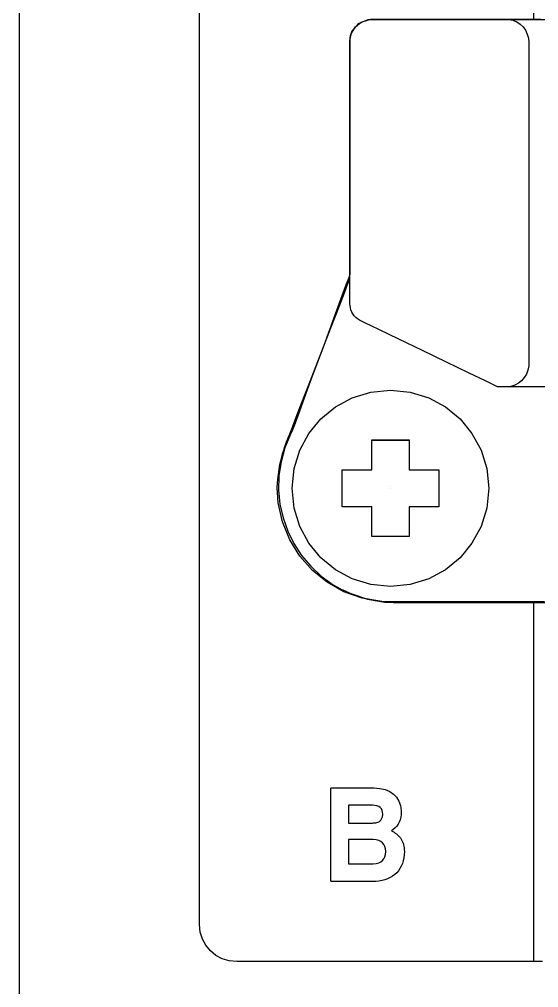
# Model space of a CAD drawing. Extents: x 1 to 47.7, y 0.2 to 35.
# Drawn here: x 25.996 to 26.695, y 10.63 to 11.935 of the extents above; entities that cross this region are included whole.
import ezdxf

# ---------------------------------------------------------------- set-up
doc = ezdxf.new("R2010")
doc.units = 0
doc.header["$MEASUREMENT"] = 0
for name, color, linetype in [('5_1___24__TARGET_LEDS___12', 7, 'CONTINUOUS'), ('6_1__EMPTY_IO_BOARD_POSITI', 7, 'CONTINUOUS'), ('6_2___8__INDEPENDENT_INPUT', 7, 'CONTINUOUS'), ('6_3___8__OPTOISO_INDEPENDE', 7, 'CONTINUOUS'), ('6_4___24__OPTOISO_INDEPEND', 7, 'CONTINUOUS'), ('6_5___8__INDEPENDENT_INPUT', 7, 'CONTINUOUS'), ('6_6___8__INDEPENDENT_INPUT', 7, 'CONTINUOUS'), ('6_7___8__OPTOISO_INDEPENDE', 7, 'CONTINUOUS'), ('6_8___8__OPTOISO_INDEPENDE', 7, 'CONTINUOUS'), ('8_0_____DWG', 7, 'CONTINUOUS')]:
    doc.layers.add(name, color=color, linetype=linetype)

msp = doc.modelspace()

# ---------------------------------------------------------------- linework, layer by layer
at = {"layer": '5_1___24__TARGET_LEDS___12'}
for points in [[(26.6983, 11.9353), (26.6666, 11.9353), (26.6371, 11.9353), (26.6097, 11.9353), (26.5847, 11.9353), (26.562, 11.9353), (26.5417, 11.9353), (26.5239, 11.9353), (26.5086, 11.9353), (26.4958, 11.9353), (26.4856, 11.9353), (26.4781, 11.9353), (26.4734, 11.9353), (26.4709, 11.9353), (26.469, 11.9352), (26.4653, 11.9347), (26.4522, 11.9293), (26.4437, 11.9193), (26.4417, 11.9131), (26.4413, 11.9098), (26.4413, 11.9056), (26.4413, 11.9), (26.4413, 11.8921), (26.4413, 11.8703), (26.4413, 11.8419), (26.4413, 11.8088), (26.4413, 11.7357), (26.4413, 11.6994), (26.4413, 11.6656), (26.4413, 11.6361), (26.4413, 11.6128), (26.4413, 11.6041), (26.4413, 11.5975), (26.4413, 11.5934), (26.4413, 11.592), (26.441, 11.5911), (26.44, 11.5883), (26.4362, 11.5781), (26.4305, 11.5625), (26.4232, 11.5428), (26.4059, 11.4957), (26.3879, 11.4468), (26.3797, 11.4246), (26.3728, 11.4056), (26.3674, 11.391), (26.3641, 11.382), (26.3633, 11.3799), (26.3632, 11.3796), (26.3613, 11.3759), (26.3536, 11.3575), (26.3484, 11.3387), (26.3456, 11.3196), (26.3452, 11.3005), (26.347, 11.2817), (26.3511, 11.2632), (26.3574, 11.2454), (26.3657, 11.2284), (26.3761, 11.2125), (26.3885, 11.1978), (26.4027, 11.1846), (26.4188, 11.173), (26.4275, 11.168), (26.4301, 11.1666), (26.4315, 11.1659), (26.4423, 11.161), (26.4648, 11.1537), (26.4882, 11.1497), (26.5001, 11.1491), (26.504, 11.1491), (26.5122, 11.1491), (26.5267, 11.1491), (26.5461, 11.1491), (26.5692, 11.1491), (26.5946, 11.1491), (26.6471, 11.1491), (26.6717, 11.1491), (26.6934, 11.1491), (26.711, 11.1491)], [(26.64, 11.9353), (26.6404, 11.9353), (26.6417, 11.9353), (26.6435, 11.9353), (26.6456, 11.9353), (26.6478, 11.9353), (26.6497, 11.9353), (26.6513, 11.9353), (26.6522, 11.9353), (26.6552, 11.9351), (26.6608, 11.934), (26.6659, 11.9319), (26.6705, 11.9289), (26.6745, 11.9251), (26.6778, 11.9206), (26.6802, 11.9155), (26.6818, 11.9099), (26.6823, 11.9039), (26.6823, 11.8874), (26.6823, 11.8433), (26.6823, 11.7803), (26.6823, 11.7066), (26.6823, 11.6309), (26.6823, 11.5615), (26.6823, 11.5068), (26.6823, 11.4755), (26.6822, 11.4682), (26.6811, 11.4624), (26.6791, 11.457), (26.6762, 11.4522), (26.6726, 11.448), (26.6683, 11.4446), (26.6634, 11.442), (26.658, 11.4404), (26.6523, 11.4399), (26.6519, 11.4399), (26.6506, 11.4399), (26.6488, 11.4399), (26.6467, 11.4399), (26.6445, 11.4399), (26.6425, 11.4399), (26.641, 11.4399), (26.6401, 11.4399), (26.6381, 11.4407), (26.6246, 11.4473), (26.6012, 11.4586), (26.5714, 11.473), (26.5389, 11.4887), (26.5073, 11.5039), (26.4802, 11.517), (26.4613, 11.5262), (26.4542, 11.5296), (26.4516, 11.5314), (26.4492, 11.5334), (26.4471, 11.5357), (26.4452, 11.5381), (26.4437, 11.5407), (26.4426, 11.5435), (26.4418, 11.5464), (26.4414, 11.5495), (26.4413, 11.5514), (26.4413, 11.5544), (26.4413, 11.5596), (26.4413, 11.5662), (26.4413, 11.5733), (26.4413, 11.5803), (26.4413, 11.5863), (26.4413, 11.5905), (26.4413, 11.592)], [(26.7595, 11.4156), (26.7581, 11.4217), (26.7555, 11.4269), (26.7517, 11.4314), (26.747, 11.435), (26.7416, 11.4377), (26.7354, 11.4393), (26.7288, 11.4399), (26.7246, 11.4399), (26.7136, 11.4399), (26.6987, 11.4399), (26.6824, 11.4399), (26.6675, 11.4399), (26.6566, 11.4399), (26.6523, 11.4399)], [(26.4709, 11.328), (26.4709, 11.3683), (26.5209, 11.3683), (26.5209, 11.328), (26.561, 11.328), (26.561, 11.2781), (26.5209, 11.2781), (26.5209, 11.2381), (26.4709, 11.2381), (26.4709, 11.2781), (26.4308, 11.2781), (26.4308, 11.328), (26.4709, 11.328)]]:
    msp.add_lwpolyline(points, dxfattribs=at)
msp.add_lwpolyline([(26.6284, 11.303), (26.6257, 11.2763), (26.618, 11.2515), (26.6057, 11.229), (26.5896, 11.2094), (26.57, 11.1932), (26.5475, 11.181), (26.5226, 11.1733), (26.4959, 11.1706), (26.4692, 11.1733), (26.4443, 11.181), (26.4218, 11.1932), (26.4022, 11.2094), (26.3861, 11.229), (26.3739, 11.2515), (26.3661, 11.2763), (26.3634, 11.303), (26.3661, 11.3297), (26.3739, 11.3546), (26.3861, 11.3771), (26.4022, 11.3967), (26.4218, 11.4129), (26.4443, 11.4251), (26.4692, 11.4328), (26.4959, 11.4355), (26.5226, 11.4328), (26.5475, 11.4251), (26.57, 11.4129), (26.5896, 11.3967), (26.6057, 11.3771), (26.618, 11.3546), (26.6257, 11.3297)], close=True, dxfattribs=at)
at = {"layer": '6_1__EMPTY_IO_BOARD_POSITI'}
for points in [[(26.7032, 11.15), (26.6915, 11.15), (26.6775, 11.15), (26.6447, 11.15), (26.6084, 11.15), (26.5721, 11.15), (26.5393, 11.15), (26.5253, 11.15), (26.5136, 11.15), (26.5044, 11.15), (26.4984, 11.15), (26.4959, 11.15), (26.4944, 11.1501), (26.491, 11.1501), (26.4842, 11.1505), (26.4578, 11.1549), (26.4332, 11.1636), (26.4107, 11.1763), (26.3908, 11.1924), (26.3738, 11.2117), (26.3601, 11.2336), (26.3503, 11.2577), (26.3447, 11.2836), (26.3435, 11.2972), (26.3434, 11.3032), (26.3434, 11.3045), (26.3439, 11.315), (26.3468, 11.3352), (26.3493, 11.345), (26.3505, 11.3491), (26.3506, 11.3495), (26.3521, 11.3545), (26.3532, 11.3582), (26.3539, 11.3601), (26.356, 11.3656), (26.3594, 11.3742), (26.3637, 11.3854), (26.3689, 11.3989), (26.3748, 11.4141), (26.388, 11.4484), (26.4155, 11.5193), (26.427, 11.549), (26.4316, 11.5609), (26.4352, 11.5703), (26.4377, 11.5767), (26.4388, 11.5797), (26.4389, 11.5799), (26.4391, 11.5806), (26.4398, 11.5828), (26.4408, 11.5888), (26.4409, 11.5906), (26.4409, 11.5906), (26.4409, 11.5926), (26.4409, 11.5997), (26.4409, 11.6113), (26.4409, 11.6267), (26.4409, 11.6454), (26.4409, 11.6667), (26.4409, 11.6901), (26.4409, 11.7915), (26.4409, 11.8384), (26.4409, 11.8586), (26.4409, 11.876), (26.4409, 11.8899), (26.4409, 11.8996), (26.4409, 11.9045), (26.441, 11.9066), (26.4433, 11.9167), (26.4487, 11.9252), (26.4566, 11.9314), (26.4664, 11.9347), (26.469, 11.935), (26.4703, 11.935), (26.471, 11.935), (26.4745, 11.935), (26.4835, 11.935), (26.4978, 11.935), (26.5172, 11.935), (26.5416, 11.935), (26.5708, 11.935), (26.6046, 11.935), (26.643, 11.935), (26.6857, 11.935), (26.7326, 11.935)], [(26.4709, 11.3278), (26.4709, 11.3681), (26.5209, 11.3681), (26.5209, 11.3278), (26.561, 11.3278), (26.561, 11.2779), (26.5209, 11.2779), (26.5209, 11.2379), (26.4709, 11.2379), (26.4709, 11.2779), (26.4308, 11.2779), (26.4308, 11.3278), (26.4709, 11.3278)]]:
    msp.add_lwpolyline(points, dxfattribs=at)
msp.add_lwpolyline([(26.6284, 11.303), (26.6257, 11.2763), (26.618, 11.2515), (26.6057, 11.229), (26.5896, 11.2094), (26.57, 11.1932), (26.5475, 11.181), (26.5226, 11.1733), (26.4959, 11.1706), (26.4692, 11.1733), (26.4443, 11.181), (26.4218, 11.1932), (26.4022, 11.2094), (26.3861, 11.229), (26.3739, 11.2515), (26.3661, 11.2763), (26.3634, 11.303), (26.3661, 11.3297), (26.3739, 11.3546), (26.3861, 11.3771), (26.4022, 11.3967), (26.4218, 11.4129), (26.4443, 11.4251), (26.4692, 11.4328), (26.4959, 11.4355), (26.5226, 11.4328), (26.5475, 11.4251), (26.57, 11.4129), (26.5896, 11.3967), (26.6057, 11.3771), (26.618, 11.3546), (26.6257, 11.3297)], close=True, dxfattribs=at)
at = {"layer": '6_2___8__INDEPENDENT_INPUT'}
for points in [[(26.6983, 11.9353), (26.6666, 11.9353), (26.6371, 11.9353), (26.6097, 11.9353), (26.5847, 11.9353), (26.562, 11.9353), (26.5417, 11.9353), (26.5239, 11.9353), (26.5086, 11.9353), (26.4958, 11.9353), (26.4856, 11.9353), (26.4781, 11.9353), (26.4734, 11.9353), (26.4709, 11.9353), (26.469, 11.9352), (26.4653, 11.9347), (26.4522, 11.9293), (26.4437, 11.9193), (26.4417, 11.9131), (26.4413, 11.9098), (26.4413, 11.9056), (26.4413, 11.9), (26.4413, 11.8921), (26.4413, 11.8703), (26.4413, 11.8419), (26.4413, 11.8088), (26.4413, 11.7357), (26.4413, 11.6994), (26.4413, 11.6656), (26.4413, 11.6361), (26.4413, 11.6128), (26.4413, 11.6041), (26.4413, 11.5975), (26.4413, 11.5934), (26.4413, 11.592), (26.441, 11.5911), (26.44, 11.5883), (26.4362, 11.5781), (26.4305, 11.5625), (26.4232, 11.5428), (26.4059, 11.4957), (26.3879, 11.4468), (26.3797, 11.4246), (26.3728, 11.4056), (26.3674, 11.391), (26.3641, 11.382), (26.3633, 11.3799), (26.3632, 11.3796), (26.3613, 11.3759), (26.3536, 11.3575), (26.3484, 11.3387), (26.3456, 11.3196), (26.3452, 11.3005), (26.347, 11.2817), (26.3511, 11.2632), (26.3574, 11.2454), (26.3657, 11.2284), (26.3761, 11.2125), (26.3885, 11.1978), (26.4027, 11.1846), (26.4188, 11.173), (26.4275, 11.168), (26.4301, 11.1666), (26.4315, 11.1659), (26.4423, 11.161), (26.4648, 11.1537), (26.4882, 11.1497), (26.5001, 11.1491), (26.504, 11.1491), (26.5122, 11.1491), (26.5267, 11.1491), (26.5461, 11.1491), (26.5692, 11.1491), (26.5946, 11.1491), (26.6471, 11.1491), (26.6717, 11.1491), (26.6934, 11.1491), (26.711, 11.1491)], [(26.64, 11.9353), (26.6404, 11.9353), (26.6417, 11.9353), (26.6435, 11.9353), (26.6456, 11.9353), (26.6478, 11.9353), (26.6497, 11.9353), (26.6513, 11.9353), (26.6522, 11.9353), (26.6552, 11.9351), (26.6608, 11.934), (26.6659, 11.9319), (26.6705, 11.9289), (26.6745, 11.9251), (26.6778, 11.9206), (26.6802, 11.9155), (26.6818, 11.9099), (26.6823, 11.9039), (26.6823, 11.8874), (26.6823, 11.8433), (26.6823, 11.7803), (26.6823, 11.7066), (26.6823, 11.6309), (26.6823, 11.5615), (26.6823, 11.5068), (26.6823, 11.4755), (26.6822, 11.4682), (26.6811, 11.4624), (26.6791, 11.457), (26.6762, 11.4522), (26.6726, 11.448), (26.6683, 11.4446), (26.6634, 11.442), (26.658, 11.4404), (26.6523, 11.4399), (26.6519, 11.4399), (26.6506, 11.4399), (26.6488, 11.4399), (26.6467, 11.4399), (26.6445, 11.4399), (26.6425, 11.4399), (26.641, 11.4399), (26.6401, 11.4399), (26.6381, 11.4407), (26.6246, 11.4473), (26.6012, 11.4586), (26.5714, 11.473), (26.5389, 11.4887), (26.5073, 11.5039), (26.4802, 11.517), (26.4613, 11.5262), (26.4542, 11.5296), (26.4516, 11.5314), (26.4492, 11.5334), (26.4471, 11.5357), (26.4452, 11.5381), (26.4437, 11.5407), (26.4426, 11.5435), (26.4418, 11.5464), (26.4414, 11.5495), (26.4413, 11.5514), (26.4413, 11.5544), (26.4413, 11.5596), (26.4413, 11.5662), (26.4413, 11.5733), (26.4413, 11.5803), (26.4413, 11.5863), (26.4413, 11.5905), (26.4413, 11.592)], [(26.7595, 11.4156), (26.7581, 11.4217), (26.7555, 11.4269), (26.7517, 11.4314), (26.747, 11.435), (26.7416, 11.4377), (26.7354, 11.4393), (26.7288, 11.4399), (26.7246, 11.4399), (26.7136, 11.4399), (26.6987, 11.4399), (26.6824, 11.4399), (26.6675, 11.4399), (26.6566, 11.4399), (26.6523, 11.4399)], [(26.4709, 11.328), (26.4709, 11.3683), (26.5209, 11.3683), (26.5209, 11.328), (26.561, 11.328), (26.561, 11.2781), (26.5209, 11.2781), (26.5209, 11.2381), (26.4709, 11.2381), (26.4709, 11.2781), (26.4308, 11.2781), (26.4308, 11.328), (26.4709, 11.328)]]:
    msp.add_lwpolyline(points, dxfattribs=at)
msp.add_lwpolyline([(26.6284, 11.303), (26.6257, 11.2763), (26.618, 11.2515), (26.6057, 11.229), (26.5896, 11.2094), (26.57, 11.1932), (26.5475, 11.181), (26.5226, 11.1733), (26.4959, 11.1706), (26.4692, 11.1733), (26.4443, 11.181), (26.4218, 11.1932), (26.4022, 11.2094), (26.3861, 11.229), (26.3739, 11.2515), (26.3661, 11.2763), (26.3634, 11.303), (26.3661, 11.3297), (26.3739, 11.3546), (26.3861, 11.3771), (26.4022, 11.3967), (26.4218, 11.4129), (26.4443, 11.4251), (26.4692, 11.4328), (26.4959, 11.4355), (26.5226, 11.4328), (26.5475, 11.4251), (26.57, 11.4129), (26.5896, 11.3967), (26.6057, 11.3771), (26.618, 11.3546), (26.6257, 11.3297)], close=True, dxfattribs=at)
at = {"layer": '6_3___8__OPTOISO_INDEPENDE'}
for points in [[(26.6983, 11.9353), (26.6666, 11.9353), (26.6371, 11.9353), (26.6097, 11.9353), (26.5847, 11.9353), (26.562, 11.9353), (26.5417, 11.9353), (26.5239, 11.9353), (26.5086, 11.9353), (26.4958, 11.9353), (26.4856, 11.9353), (26.4781, 11.9353), (26.4734, 11.9353), (26.4709, 11.9353), (26.469, 11.9352), (26.4653, 11.9347), (26.4522, 11.9293), (26.4437, 11.9193), (26.4417, 11.9131), (26.4413, 11.9098), (26.4413, 11.9056), (26.4413, 11.9), (26.4413, 11.8921), (26.4413, 11.8703), (26.4413, 11.8419), (26.4413, 11.8088), (26.4413, 11.7357), (26.4413, 11.6994), (26.4413, 11.6656), (26.4413, 11.6361), (26.4413, 11.6128), (26.4413, 11.6041), (26.4413, 11.5975), (26.4413, 11.5934), (26.4413, 11.592), (26.441, 11.5911), (26.44, 11.5883), (26.4362, 11.5781), (26.4305, 11.5625), (26.4232, 11.5428), (26.4059, 11.4957), (26.3879, 11.4468), (26.3797, 11.4246), (26.3728, 11.4056), (26.3674, 11.391), (26.3641, 11.382), (26.3633, 11.3799), (26.3632, 11.3796), (26.3613, 11.3759), (26.3536, 11.3575), (26.3484, 11.3387), (26.3456, 11.3196), (26.3452, 11.3005), (26.347, 11.2817), (26.3511, 11.2632), (26.3574, 11.2454), (26.3657, 11.2284), (26.3761, 11.2125), (26.3885, 11.1978), (26.4027, 11.1846), (26.4188, 11.173), (26.4275, 11.168), (26.4301, 11.1666), (26.4315, 11.1659), (26.4423, 11.161), (26.4648, 11.1537), (26.4882, 11.1497), (26.5001, 11.1491), (26.504, 11.1491), (26.5122, 11.1491), (26.5267, 11.1491), (26.5461, 11.1491), (26.5692, 11.1491), (26.5946, 11.1491), (26.6471, 11.1491), (26.6717, 11.1491), (26.6934, 11.1491), (26.711, 11.1491)], [(26.64, 11.9353), (26.6404, 11.9353), (26.6417, 11.9353), (26.6435, 11.9353), (26.6456, 11.9353), (26.6478, 11.9353), (26.6497, 11.9353), (26.6513, 11.9353), (26.6522, 11.9353), (26.6552, 11.9351), (26.6608, 11.934), (26.6659, 11.9319), (26.6705, 11.9289), (26.6745, 11.9251), (26.6778, 11.9206), (26.6802, 11.9155), (26.6818, 11.9099), (26.6823, 11.9039), (26.6823, 11.8874), (26.6823, 11.8433), (26.6823, 11.7803), (26.6823, 11.7066), (26.6823, 11.6309), (26.6823, 11.5615), (26.6823, 11.5068), (26.6823, 11.4755), (26.6822, 11.4682), (26.6811, 11.4624), (26.6791, 11.457), (26.6762, 11.4522), (26.6726, 11.448), (26.6683, 11.4446), (26.6634, 11.442), (26.658, 11.4404), (26.6523, 11.4399), (26.6519, 11.4399), (26.6506, 11.4399), (26.6488, 11.4399), (26.6467, 11.4399), (26.6445, 11.4399), (26.6425, 11.4399), (26.641, 11.4399), (26.6401, 11.4399), (26.6381, 11.4407), (26.6246, 11.4473), (26.6012, 11.4586), (26.5714, 11.473), (26.5389, 11.4887), (26.5073, 11.5039), (26.4802, 11.517), (26.4613, 11.5262), (26.4542, 11.5296), (26.4516, 11.5314), (26.4492, 11.5334), (26.4471, 11.5357), (26.4452, 11.5381), (26.4437, 11.5407), (26.4426, 11.5435), (26.4418, 11.5464), (26.4414, 11.5495), (26.4413, 11.5514), (26.4413, 11.5544), (26.4413, 11.5596), (26.4413, 11.5662), (26.4413, 11.5733), (26.4413, 11.5803), (26.4413, 11.5863), (26.4413, 11.5905), (26.4413, 11.592)], [(26.7595, 11.4156), (26.7581, 11.4217), (26.7555, 11.4269), (26.7517, 11.4314), (26.747, 11.435), (26.7416, 11.4377), (26.7354, 11.4393), (26.7288, 11.4399), (26.7246, 11.4399), (26.7136, 11.4399), (26.6987, 11.4399), (26.6824, 11.4399), (26.6675, 11.4399), (26.6566, 11.4399), (26.6523, 11.4399)], [(26.4709, 11.328), (26.4709, 11.3683), (26.5209, 11.3683), (26.5209, 11.328), (26.561, 11.328), (26.561, 11.2781), (26.5209, 11.2781), (26.5209, 11.2381), (26.4709, 11.2381), (26.4709, 11.2781), (26.4308, 11.2781), (26.4308, 11.328), (26.4709, 11.328)], [(26.4959, 11.3053), (26.4959, 11.3053)]]:
    msp.add_lwpolyline(points, dxfattribs=at)
msp.add_lwpolyline([(26.6284, 11.303), (26.6257, 11.2763), (26.618, 11.2515), (26.6057, 11.229), (26.5896, 11.2094), (26.57, 11.1932), (26.5475, 11.181), (26.5226, 11.1733), (26.4959, 11.1706), (26.4692, 11.1733), (26.4443, 11.181), (26.4218, 11.1932), (26.4022, 11.2094), (26.3861, 11.229), (26.3739, 11.2515), (26.3661, 11.2763), (26.3634, 11.303), (26.3661, 11.3297), (26.3739, 11.3546), (26.3861, 11.3771), (26.4022, 11.3967), (26.4218, 11.4129), (26.4443, 11.4251), (26.4692, 11.4328), (26.4959, 11.4355), (26.5226, 11.4328), (26.5475, 11.4251), (26.57, 11.4129), (26.5896, 11.3967), (26.6057, 11.3771), (26.618, 11.3546), (26.6257, 11.3297)], close=True, dxfattribs=at)
at = {"layer": '6_4___24__OPTOISO_INDEPEND'}
for points in [[(26.6983, 11.9353), (26.6666, 11.9353), (26.6371, 11.9353), (26.6097, 11.9353), (26.5847, 11.9353), (26.562, 11.9353), (26.5417, 11.9353), (26.5239, 11.9353), (26.5086, 11.9353), (26.4958, 11.9353), (26.4856, 11.9353), (26.4781, 11.9353), (26.4734, 11.9353), (26.4709, 11.9353), (26.469, 11.9352), (26.4653, 11.9347), (26.4522, 11.9293), (26.4437, 11.9193), (26.4417, 11.9131), (26.4413, 11.9098), (26.4413, 11.9056), (26.4413, 11.9), (26.4413, 11.8921), (26.4413, 11.8703), (26.4413, 11.8419), (26.4413, 11.8088), (26.4413, 11.7357), (26.4413, 11.6994), (26.4413, 11.6656), (26.4413, 11.6361), (26.4413, 11.6128), (26.4413, 11.6041), (26.4413, 11.5975), (26.4413, 11.5934), (26.4413, 11.592), (26.441, 11.5911), (26.44, 11.5883), (26.4362, 11.5781), (26.4305, 11.5625), (26.4232, 11.5428), (26.4059, 11.4957), (26.3879, 11.4468), (26.3797, 11.4246), (26.3728, 11.4056), (26.3674, 11.391), (26.3641, 11.382), (26.3633, 11.3799), (26.3632, 11.3796), (26.3613, 11.3759), (26.3536, 11.3575), (26.3484, 11.3387), (26.3456, 11.3196), (26.3452, 11.3005), (26.347, 11.2817), (26.3511, 11.2632), (26.3574, 11.2454), (26.3657, 11.2284), (26.3761, 11.2125), (26.3885, 11.1978), (26.4027, 11.1846), (26.4188, 11.173), (26.4275, 11.168), (26.4301, 11.1666), (26.4315, 11.1659), (26.4423, 11.161), (26.4648, 11.1537), (26.4882, 11.1497), (26.5001, 11.1491), (26.504, 11.1491), (26.5122, 11.1491), (26.5267, 11.1491), (26.5461, 11.1491), (26.5692, 11.1491), (26.5946, 11.1491), (26.6471, 11.1491), (26.6717, 11.1491), (26.6934, 11.1491), (26.711, 11.1491)], [(26.64, 11.9353), (26.6404, 11.9353), (26.6417, 11.9353), (26.6435, 11.9353), (26.6456, 11.9353), (26.6478, 11.9353), (26.6497, 11.9353), (26.6513, 11.9353), (26.6522, 11.9353), (26.6552, 11.9351), (26.6608, 11.934), (26.6659, 11.9319), (26.6705, 11.9289), (26.6745, 11.9251), (26.6778, 11.9206), (26.6802, 11.9155), (26.6818, 11.9099), (26.6823, 11.9039), (26.6823, 11.8874), (26.6823, 11.8433), (26.6823, 11.7803), (26.6823, 11.7066), (26.6823, 11.6309), (26.6823, 11.5615), (26.6823, 11.5068), (26.6823, 11.4755), (26.6822, 11.4682), (26.6811, 11.4624), (26.6791, 11.457), (26.6762, 11.4522), (26.6726, 11.448), (26.6683, 11.4446), (26.6634, 11.442), (26.658, 11.4404), (26.6523, 11.4399), (26.6519, 11.4399), (26.6506, 11.4399), (26.6488, 11.4399), (26.6467, 11.4399), (26.6445, 11.4399), (26.6425, 11.4399), (26.641, 11.4399), (26.6401, 11.4399), (26.6381, 11.4407), (26.6246, 11.4473), (26.6012, 11.4586), (26.5714, 11.473), (26.5389, 11.4887), (26.5073, 11.5039), (26.4802, 11.517), (26.4613, 11.5262), (26.4542, 11.5296), (26.4516, 11.5314), (26.4492, 11.5334), (26.4471, 11.5357), (26.4452, 11.5381), (26.4437, 11.5407), (26.4426, 11.5435), (26.4418, 11.5464), (26.4414, 11.5495), (26.4413, 11.5514), (26.4413, 11.5544), (26.4413, 11.5596), (26.4413, 11.5662), (26.4413, 11.5733), (26.4413, 11.5803), (26.4413, 11.5863), (26.4413, 11.5905), (26.4413, 11.592)], [(26.7595, 11.4156), (26.7581, 11.4217), (26.7555, 11.4269), (26.7517, 11.4314), (26.747, 11.435), (26.7416, 11.4377), (26.7354, 11.4393), (26.7288, 11.4399), (26.7246, 11.4399), (26.7136, 11.4399), (26.6987, 11.4399), (26.6824, 11.4399), (26.6675, 11.4399), (26.6566, 11.4399), (26.6523, 11.4399)], [(26.4709, 11.328), (26.4709, 11.3683), (26.5209, 11.3683), (26.5209, 11.328), (26.561, 11.328), (26.561, 11.2781), (26.5209, 11.2781), (26.5209, 11.2381), (26.4709, 11.2381), (26.4709, 11.2781), (26.4308, 11.2781), (26.4308, 11.328), (26.4709, 11.328)], [(26.4959, 11.3032), (26.4959, 11.3032)]]:
    msp.add_lwpolyline(points, dxfattribs=at)
msp.add_lwpolyline([(26.6284, 11.303), (26.6257, 11.2763), (26.618, 11.2515), (26.6057, 11.229), (26.5896, 11.2094), (26.57, 11.1932), (26.5475, 11.181), (26.5226, 11.1733), (26.4959, 11.1706), (26.4692, 11.1733), (26.4443, 11.181), (26.4218, 11.1932), (26.4022, 11.2094), (26.3861, 11.229), (26.3739, 11.2515), (26.3661, 11.2763), (26.3634, 11.303), (26.3661, 11.3297), (26.3739, 11.3546), (26.3861, 11.3771), (26.4022, 11.3967), (26.4218, 11.4129), (26.4443, 11.4251), (26.4692, 11.4328), (26.4959, 11.4355), (26.5226, 11.4328), (26.5475, 11.4251), (26.57, 11.4129), (26.5896, 11.3967), (26.6057, 11.3771), (26.618, 11.3546), (26.6257, 11.3297)], close=True, dxfattribs=at)
at = {"layer": '6_5___8__INDEPENDENT_INPUT'}
for points in [[(26.6983, 11.9353), (26.6666, 11.9353), (26.6371, 11.9353), (26.6097, 11.9353), (26.5847, 11.9353), (26.562, 11.9353), (26.5417, 11.9353), (26.5239, 11.9353), (26.5086, 11.9353), (26.4958, 11.9353), (26.4856, 11.9353), (26.4781, 11.9353), (26.4734, 11.9353), (26.4709, 11.9353), (26.469, 11.9352), (26.4653, 11.9347), (26.4522, 11.9293), (26.4437, 11.9193), (26.4417, 11.9131), (26.4413, 11.9098), (26.4413, 11.9056), (26.4413, 11.9), (26.4413, 11.8921), (26.4413, 11.8703), (26.4413, 11.8419), (26.4413, 11.8088), (26.4413, 11.7357), (26.4413, 11.6994), (26.4413, 11.6656), (26.4413, 11.6361), (26.4413, 11.6128), (26.4413, 11.6041), (26.4413, 11.5975), (26.4413, 11.5934), (26.4413, 11.592), (26.441, 11.5911), (26.44, 11.5883), (26.4362, 11.5781), (26.4305, 11.5625), (26.4232, 11.5428), (26.4059, 11.4957), (26.3879, 11.4468), (26.3797, 11.4246), (26.3728, 11.4056), (26.3674, 11.391), (26.3641, 11.382), (26.3633, 11.3799), (26.3632, 11.3796), (26.3613, 11.3759), (26.3536, 11.3575), (26.3484, 11.3387), (26.3456, 11.3196), (26.3452, 11.3005), (26.347, 11.2817), (26.3511, 11.2632), (26.3574, 11.2454), (26.3657, 11.2284), (26.3761, 11.2125), (26.3885, 11.1978), (26.4027, 11.1846), (26.4188, 11.173), (26.4275, 11.168), (26.4301, 11.1666), (26.4315, 11.1659), (26.4423, 11.161), (26.4648, 11.1537), (26.4882, 11.1497), (26.5001, 11.1491), (26.504, 11.1491), (26.5122, 11.1491), (26.5267, 11.1491), (26.5461, 11.1491), (26.5692, 11.1491), (26.5946, 11.1491), (26.6471, 11.1491), (26.6717, 11.1491), (26.6934, 11.1491), (26.711, 11.1491)], [(26.64, 11.9353), (26.6404, 11.9353), (26.6417, 11.9353), (26.6435, 11.9353), (26.6456, 11.9353), (26.6478, 11.9353), (26.6497, 11.9353), (26.6513, 11.9353), (26.6522, 11.9353), (26.6552, 11.9351), (26.6608, 11.934), (26.6659, 11.9319), (26.6705, 11.9289), (26.6745, 11.9251), (26.6778, 11.9206), (26.6802, 11.9155), (26.6818, 11.9099), (26.6823, 11.9039), (26.6823, 11.8874), (26.6823, 11.8433), (26.6823, 11.7803), (26.6823, 11.7066), (26.6823, 11.6309), (26.6823, 11.5615), (26.6823, 11.5068), (26.6823, 11.4755), (26.6822, 11.4682), (26.6811, 11.4624), (26.6791, 11.457), (26.6762, 11.4522), (26.6726, 11.448), (26.6683, 11.4446), (26.6634, 11.442), (26.658, 11.4404), (26.6523, 11.4399), (26.6519, 11.4399), (26.6506, 11.4399), (26.6488, 11.4399), (26.6467, 11.4399), (26.6445, 11.4399), (26.6425, 11.4399), (26.641, 11.4399), (26.6401, 11.4399), (26.6381, 11.4407), (26.6246, 11.4473), (26.6012, 11.4586), (26.5714, 11.473), (26.5389, 11.4887), (26.5073, 11.5039), (26.4802, 11.517), (26.4613, 11.5262), (26.4542, 11.5296), (26.4516, 11.5314), (26.4492, 11.5334), (26.4471, 11.5357), (26.4452, 11.5381), (26.4437, 11.5407), (26.4426, 11.5435), (26.4418, 11.5464), (26.4414, 11.5495), (26.4413, 11.5514), (26.4413, 11.5544), (26.4413, 11.5596), (26.4413, 11.5662), (26.4413, 11.5733), (26.4413, 11.5803), (26.4413, 11.5863), (26.4413, 11.5905), (26.4413, 11.592)], [(26.7595, 11.4156), (26.7581, 11.4217), (26.7555, 11.4269), (26.7517, 11.4314), (26.747, 11.435), (26.7416, 11.4377), (26.7354, 11.4393), (26.7288, 11.4399), (26.7246, 11.4399), (26.7136, 11.4399), (26.6987, 11.4399), (26.6824, 11.4399), (26.6675, 11.4399), (26.6566, 11.4399), (26.6523, 11.4399)], [(26.4709, 11.328), (26.4709, 11.3683), (26.5209, 11.3683), (26.5209, 11.328), (26.561, 11.328), (26.561, 11.2781), (26.5209, 11.2781), (26.5209, 11.2381), (26.4709, 11.2381), (26.4709, 11.2781), (26.4308, 11.2781), (26.4308, 11.328), (26.4709, 11.328)], [(26.4959, 11.3032), (26.4959, 11.3032)]]:
    msp.add_lwpolyline(points, dxfattribs=at)
msp.add_lwpolyline([(26.6284, 11.303), (26.6257, 11.2763), (26.618, 11.2515), (26.6057, 11.229), (26.5896, 11.2094), (26.57, 11.1932), (26.5475, 11.181), (26.5226, 11.1733), (26.4959, 11.1706), (26.4692, 11.1733), (26.4443, 11.181), (26.4218, 11.1932), (26.4022, 11.2094), (26.3861, 11.229), (26.3739, 11.2515), (26.3661, 11.2763), (26.3634, 11.303), (26.3661, 11.3297), (26.3739, 11.3546), (26.3861, 11.3771), (26.4022, 11.3967), (26.4218, 11.4129), (26.4443, 11.4251), (26.4692, 11.4328), (26.4959, 11.4355), (26.5226, 11.4328), (26.5475, 11.4251), (26.57, 11.4129), (26.5896, 11.3967), (26.6057, 11.3771), (26.618, 11.3546), (26.6257, 11.3297)], close=True, dxfattribs=at)
at = {"layer": '6_6___8__INDEPENDENT_INPUT'}
for points in [[(26.6983, 11.9353), (26.6666, 11.9353), (26.6371, 11.9353), (26.6097, 11.9353), (26.5847, 11.9353), (26.562, 11.9353), (26.5417, 11.9353), (26.5239, 11.9353), (26.5086, 11.9353), (26.4958, 11.9353), (26.4856, 11.9353), (26.4781, 11.9353), (26.4734, 11.9353), (26.4709, 11.9353), (26.469, 11.9352), (26.4653, 11.9347), (26.4522, 11.9293), (26.4437, 11.9193), (26.4417, 11.9131), (26.4413, 11.9098), (26.4413, 11.9056), (26.4413, 11.9), (26.4413, 11.8921), (26.4413, 11.8703), (26.4413, 11.8419), (26.4413, 11.8088), (26.4413, 11.7357), (26.4413, 11.6994), (26.4413, 11.6656), (26.4413, 11.6361), (26.4413, 11.6128), (26.4413, 11.6041), (26.4413, 11.5975), (26.4413, 11.5934), (26.4413, 11.592), (26.441, 11.5911), (26.44, 11.5883), (26.4362, 11.5781), (26.4305, 11.5625), (26.4232, 11.5428), (26.4059, 11.4957), (26.3879, 11.4468), (26.3797, 11.4246), (26.3728, 11.4056), (26.3674, 11.391), (26.3641, 11.382), (26.3633, 11.3799), (26.3632, 11.3796), (26.3613, 11.3759), (26.3536, 11.3575), (26.3484, 11.3387), (26.3456, 11.3196), (26.3452, 11.3005), (26.347, 11.2817), (26.3511, 11.2632), (26.3574, 11.2454), (26.3657, 11.2284), (26.3761, 11.2125), (26.3885, 11.1978), (26.4027, 11.1846), (26.4188, 11.173), (26.4275, 11.168), (26.4301, 11.1666), (26.4315, 11.1659), (26.4423, 11.161), (26.4648, 11.1537), (26.4882, 11.1497), (26.5001, 11.1491), (26.504, 11.1491), (26.5122, 11.1491), (26.5267, 11.1491), (26.5461, 11.1491), (26.5692, 11.1491), (26.5946, 11.1491), (26.6471, 11.1491), (26.6717, 11.1491), (26.6934, 11.1491), (26.711, 11.1491)], [(26.64, 11.9353), (26.6404, 11.9353), (26.6417, 11.9353), (26.6435, 11.9353), (26.6456, 11.9353), (26.6478, 11.9353), (26.6497, 11.9353), (26.6513, 11.9353), (26.6522, 11.9353), (26.6552, 11.9351), (26.6608, 11.934), (26.6659, 11.9319), (26.6705, 11.9289), (26.6745, 11.9251), (26.6778, 11.9206), (26.6802, 11.9155), (26.6818, 11.9099), (26.6823, 11.9039), (26.6823, 11.8874), (26.6823, 11.8433), (26.6823, 11.7803), (26.6823, 11.7066), (26.6823, 11.6309), (26.6823, 11.5615), (26.6823, 11.5068), (26.6823, 11.4755), (26.6822, 11.4682), (26.6811, 11.4624), (26.6791, 11.457), (26.6762, 11.4522), (26.6726, 11.448), (26.6683, 11.4446), (26.6634, 11.442), (26.658, 11.4404), (26.6523, 11.4399), (26.6519, 11.4399), (26.6506, 11.4399), (26.6488, 11.4399), (26.6467, 11.4399), (26.6445, 11.4399), (26.6425, 11.4399), (26.641, 11.4399), (26.6401, 11.4399), (26.6381, 11.4407), (26.6246, 11.4473), (26.6012, 11.4586), (26.5714, 11.473), (26.5389, 11.4887), (26.5073, 11.5039), (26.4802, 11.517), (26.4613, 11.5262), (26.4542, 11.5296), (26.4516, 11.5314), (26.4492, 11.5334), (26.4471, 11.5357), (26.4452, 11.5381), (26.4437, 11.5407), (26.4426, 11.5435), (26.4418, 11.5464), (26.4414, 11.5495), (26.4413, 11.5514), (26.4413, 11.5544), (26.4413, 11.5596), (26.4413, 11.5662), (26.4413, 11.5733), (26.4413, 11.5803), (26.4413, 11.5863), (26.4413, 11.5905), (26.4413, 11.592)], [(26.7595, 11.4156), (26.7581, 11.4217), (26.7555, 11.4269), (26.7517, 11.4314), (26.747, 11.435), (26.7416, 11.4377), (26.7354, 11.4393), (26.7288, 11.4399), (26.7246, 11.4399), (26.7136, 11.4399), (26.6987, 11.4399), (26.6824, 11.4399), (26.6675, 11.4399), (26.6566, 11.4399), (26.6523, 11.4399)], [(26.4709, 11.328), (26.4709, 11.3683), (26.5209, 11.3683), (26.5209, 11.328), (26.561, 11.328), (26.561, 11.2781), (26.5209, 11.2781), (26.5209, 11.2381), (26.4709, 11.2381), (26.4709, 11.2781), (26.4308, 11.2781), (26.4308, 11.328), (26.4709, 11.328)], [(26.4959, 11.3032), (26.4959, 11.3032)]]:
    msp.add_lwpolyline(points, dxfattribs=at)
msp.add_lwpolyline([(26.6284, 11.303), (26.6257, 11.2763), (26.618, 11.2515), (26.6057, 11.229), (26.5896, 11.2094), (26.57, 11.1932), (26.5475, 11.181), (26.5226, 11.1733), (26.4959, 11.1706), (26.4692, 11.1733), (26.4443, 11.181), (26.4218, 11.1932), (26.4022, 11.2094), (26.3861, 11.229), (26.3739, 11.2515), (26.3661, 11.2763), (26.3634, 11.303), (26.3661, 11.3297), (26.3739, 11.3546), (26.3861, 11.3771), (26.4022, 11.3967), (26.4218, 11.4129), (26.4443, 11.4251), (26.4692, 11.4328), (26.4959, 11.4355), (26.5226, 11.4328), (26.5475, 11.4251), (26.57, 11.4129), (26.5896, 11.3967), (26.6057, 11.3771), (26.618, 11.3546), (26.6257, 11.3297)], close=True, dxfattribs=at)
at = {"layer": '6_7___8__OPTOISO_INDEPENDE'}
for points in [[(26.6983, 11.9353), (26.6666, 11.9353), (26.6371, 11.9353), (26.6097, 11.9353), (26.5847, 11.9353), (26.562, 11.9353), (26.5417, 11.9353), (26.5239, 11.9353), (26.5086, 11.9353), (26.4958, 11.9353), (26.4856, 11.9353), (26.4781, 11.9353), (26.4734, 11.9353), (26.4709, 11.9353), (26.469, 11.9352), (26.4653, 11.9347), (26.4522, 11.9293), (26.4437, 11.9193), (26.4417, 11.9131), (26.4413, 11.9098), (26.4413, 11.9056), (26.4413, 11.9), (26.4413, 11.8921), (26.4413, 11.8703), (26.4413, 11.8419), (26.4413, 11.8088), (26.4413, 11.7357), (26.4413, 11.6994), (26.4413, 11.6656), (26.4413, 11.6361), (26.4413, 11.6128), (26.4413, 11.6041), (26.4413, 11.5975), (26.4413, 11.5934), (26.4413, 11.592), (26.441, 11.5911), (26.44, 11.5883), (26.4362, 11.5781), (26.4305, 11.5625), (26.4232, 11.5428), (26.4059, 11.4957), (26.3879, 11.4468), (26.3797, 11.4246), (26.3728, 11.4056), (26.3674, 11.391), (26.3641, 11.382), (26.3633, 11.3799), (26.3632, 11.3796), (26.3613, 11.3759), (26.3536, 11.3575), (26.3484, 11.3387), (26.3456, 11.3196), (26.3452, 11.3005), (26.347, 11.2817), (26.3511, 11.2632), (26.3574, 11.2454), (26.3657, 11.2284), (26.3761, 11.2125), (26.3885, 11.1978), (26.4027, 11.1846), (26.4188, 11.173), (26.4275, 11.168), (26.4301, 11.1666), (26.4315, 11.1659), (26.4423, 11.161), (26.4648, 11.1537), (26.4882, 11.1497), (26.5001, 11.1491), (26.504, 11.1491), (26.5122, 11.1491), (26.5267, 11.1491), (26.5461, 11.1491), (26.5692, 11.1491), (26.5946, 11.1491), (26.6471, 11.1491), (26.6717, 11.1491), (26.6934, 11.1491), (26.711, 11.1491)], [(26.64, 11.9353), (26.6404, 11.9353), (26.6417, 11.9353), (26.6435, 11.9353), (26.6456, 11.9353), (26.6478, 11.9353), (26.6497, 11.9353), (26.6513, 11.9353), (26.6522, 11.9353), (26.6552, 11.9351), (26.6608, 11.934), (26.6659, 11.9319), (26.6705, 11.9289), (26.6745, 11.9251), (26.6778, 11.9206), (26.6802, 11.9155), (26.6818, 11.9099), (26.6823, 11.9039), (26.6823, 11.8874), (26.6823, 11.8433), (26.6823, 11.7803), (26.6823, 11.7066), (26.6823, 11.6309), (26.6823, 11.5615), (26.6823, 11.5068), (26.6823, 11.4755), (26.6822, 11.4682), (26.6811, 11.4624), (26.6791, 11.457), (26.6762, 11.4522), (26.6726, 11.448), (26.6683, 11.4446), (26.6634, 11.442), (26.658, 11.4404), (26.6523, 11.4399), (26.6519, 11.4399), (26.6506, 11.4399), (26.6488, 11.4399), (26.6467, 11.4399), (26.6445, 11.4399), (26.6425, 11.4399), (26.641, 11.4399), (26.6401, 11.4399), (26.6381, 11.4407), (26.6246, 11.4473), (26.6012, 11.4586), (26.5714, 11.473), (26.5389, 11.4887), (26.5073, 11.5039), (26.4802, 11.517), (26.4613, 11.5262), (26.4542, 11.5296), (26.4516, 11.5314), (26.4492, 11.5334), (26.4471, 11.5357), (26.4452, 11.5381), (26.4437, 11.5407), (26.4426, 11.5435), (26.4418, 11.5464), (26.4414, 11.5495), (26.4413, 11.5514), (26.4413, 11.5544), (26.4413, 11.5596), (26.4413, 11.5662), (26.4413, 11.5733), (26.4413, 11.5803), (26.4413, 11.5863), (26.4413, 11.5905), (26.4413, 11.592)], [(26.7595, 11.4156), (26.7581, 11.4217), (26.7555, 11.4269), (26.7517, 11.4314), (26.747, 11.435), (26.7416, 11.4377), (26.7354, 11.4393), (26.7288, 11.4399), (26.7246, 11.4399), (26.7136, 11.4399), (26.6987, 11.4399), (26.6824, 11.4399), (26.6675, 11.4399), (26.6566, 11.4399), (26.6523, 11.4399)], [(26.4709, 11.328), (26.4709, 11.3683), (26.5209, 11.3683), (26.5209, 11.328), (26.561, 11.328), (26.561, 11.2781), (26.5209, 11.2781), (26.5209, 11.2381), (26.4709, 11.2381), (26.4709, 11.2781), (26.4308, 11.2781), (26.4308, 11.328), (26.4709, 11.328)], [(26.4959, 11.3032), (26.4959, 11.3032)]]:
    msp.add_lwpolyline(points, dxfattribs=at)
msp.add_lwpolyline([(26.6284, 11.303), (26.6257, 11.2763), (26.618, 11.2515), (26.6057, 11.229), (26.5896, 11.2094), (26.57, 11.1932), (26.5475, 11.181), (26.5226, 11.1733), (26.4959, 11.1706), (26.4692, 11.1733), (26.4443, 11.181), (26.4218, 11.1932), (26.4022, 11.2094), (26.3861, 11.229), (26.3739, 11.2515), (26.3661, 11.2763), (26.3634, 11.303), (26.3661, 11.3297), (26.3739, 11.3546), (26.3861, 11.3771), (26.4022, 11.3967), (26.4218, 11.4129), (26.4443, 11.4251), (26.4692, 11.4328), (26.4959, 11.4355), (26.5226, 11.4328), (26.5475, 11.4251), (26.57, 11.4129), (26.5896, 11.3967), (26.6057, 11.3771), (26.618, 11.3546), (26.6257, 11.3297)], close=True, dxfattribs=at)
at = {"layer": '6_8___8__OPTOISO_INDEPENDE'}
for points in [[(26.6983, 11.9353), (26.6666, 11.9353), (26.6371, 11.9353), (26.6097, 11.9353), (26.5847, 11.9353), (26.562, 11.9353), (26.5417, 11.9353), (26.5239, 11.9353), (26.5086, 11.9353), (26.4958, 11.9353), (26.4856, 11.9353), (26.4781, 11.9353), (26.4734, 11.9353), (26.4709, 11.9353), (26.469, 11.9352), (26.4653, 11.9347), (26.4522, 11.9293), (26.4437, 11.9193), (26.4417, 11.9131), (26.4413, 11.9098), (26.4413, 11.9056), (26.4413, 11.9), (26.4413, 11.8921), (26.4413, 11.8703), (26.4413, 11.8419), (26.4413, 11.8088), (26.4413, 11.7357), (26.4413, 11.6994), (26.4413, 11.6656), (26.4413, 11.6361), (26.4413, 11.6128), (26.4413, 11.6041), (26.4413, 11.5975), (26.4413, 11.5934), (26.4413, 11.592), (26.441, 11.5911), (26.44, 11.5883), (26.4362, 11.5781), (26.4305, 11.5625), (26.4232, 11.5428), (26.4059, 11.4957), (26.3879, 11.4468), (26.3797, 11.4246), (26.3728, 11.4056), (26.3674, 11.391), (26.3641, 11.382), (26.3633, 11.3799), (26.3632, 11.3796), (26.3613, 11.3759), (26.3536, 11.3575), (26.3484, 11.3387), (26.3456, 11.3196), (26.3452, 11.3005), (26.347, 11.2817), (26.3511, 11.2632), (26.3574, 11.2454), (26.3657, 11.2284), (26.3761, 11.2125), (26.3885, 11.1978), (26.4027, 11.1846), (26.4188, 11.173), (26.4275, 11.168), (26.4301, 11.1666), (26.4315, 11.1659), (26.4423, 11.161), (26.4648, 11.1537), (26.4882, 11.1497), (26.5001, 11.1491), (26.504, 11.1491), (26.5122, 11.1491), (26.5267, 11.1491), (26.5461, 11.1491), (26.5692, 11.1491), (26.5946, 11.1491), (26.6471, 11.1491), (26.6717, 11.1491), (26.6934, 11.1491), (26.711, 11.1491)], [(26.64, 11.9353), (26.6404, 11.9353), (26.6417, 11.9353), (26.6435, 11.9353), (26.6456, 11.9353), (26.6478, 11.9353), (26.6497, 11.9353), (26.6513, 11.9353), (26.6522, 11.9353), (26.6552, 11.9351), (26.6608, 11.934), (26.6659, 11.9319), (26.6705, 11.9289), (26.6745, 11.9251), (26.6778, 11.9206), (26.6802, 11.9155), (26.6818, 11.9099), (26.6823, 11.9039), (26.6823, 11.8874), (26.6823, 11.8433), (26.6823, 11.7803), (26.6823, 11.7066), (26.6823, 11.6309), (26.6823, 11.5615), (26.6823, 11.5068), (26.6823, 11.4755), (26.6822, 11.4682), (26.6811, 11.4624), (26.6791, 11.457), (26.6762, 11.4522), (26.6726, 11.448), (26.6683, 11.4446), (26.6634, 11.442), (26.658, 11.4404), (26.6523, 11.4399), (26.6519, 11.4399), (26.6506, 11.4399), (26.6488, 11.4399), (26.6467, 11.4399), (26.6445, 11.4399), (26.6425, 11.4399), (26.641, 11.4399), (26.6401, 11.4399), (26.6381, 11.4407), (26.6246, 11.4473), (26.6012, 11.4586), (26.5714, 11.473), (26.5389, 11.4887), (26.5073, 11.5039), (26.4802, 11.517), (26.4613, 11.5262), (26.4542, 11.5296), (26.4516, 11.5314), (26.4492, 11.5334), (26.4471, 11.5357), (26.4452, 11.5381), (26.4437, 11.5407), (26.4426, 11.5435), (26.4418, 11.5464), (26.4414, 11.5495), (26.4413, 11.5514), (26.4413, 11.5544), (26.4413, 11.5596), (26.4413, 11.5662), (26.4413, 11.5733), (26.4413, 11.5803), (26.4413, 11.5863), (26.4413, 11.5905), (26.4413, 11.592)], [(26.7595, 11.4156), (26.7581, 11.4217), (26.7555, 11.4269), (26.7517, 11.4314), (26.747, 11.435), (26.7416, 11.4377), (26.7354, 11.4393), (26.7288, 11.4399), (26.7246, 11.4399), (26.7136, 11.4399), (26.6987, 11.4399), (26.6824, 11.4399), (26.6675, 11.4399), (26.6566, 11.4399), (26.6523, 11.4399)], [(26.4709, 11.328), (26.4709, 11.3683), (26.5209, 11.3683), (26.5209, 11.328), (26.561, 11.328), (26.561, 11.2781), (26.5209, 11.2781), (26.5209, 11.2381), (26.4709, 11.2381), (26.4709, 11.2781), (26.4308, 11.2781), (26.4308, 11.328), (26.4709, 11.328)], [(26.4959, 11.3032), (26.4959, 11.3032)]]:
    msp.add_lwpolyline(points, dxfattribs=at)
msp.add_lwpolyline([(26.6284, 11.303), (26.6257, 11.2763), (26.618, 11.2515), (26.6057, 11.229), (26.5896, 11.2094), (26.57, 11.1932), (26.5475, 11.181), (26.5226, 11.1733), (26.4959, 11.1706), (26.4692, 11.1733), (26.4443, 11.181), (26.4218, 11.1932), (26.4022, 11.2094), (26.3861, 11.229), (26.3739, 11.2515), (26.3661, 11.2763), (26.3634, 11.303), (26.3661, 11.3297), (26.3739, 11.3546), (26.3861, 11.3771), (26.4022, 11.3967), (26.4218, 11.4129), (26.4443, 11.4251), (26.4692, 11.4328), (26.4959, 11.4355), (26.5226, 11.4328), (26.5475, 11.4251), (26.57, 11.4129), (26.5896, 11.3967), (26.6057, 11.3771), (26.618, 11.3546), (26.6257, 11.3297)], close=True, dxfattribs=at)
at = {"layer": '8_0_____DWG'}
for points in [[(25.9959, 10.4966), (25.9959, 10.8852), (25.9959, 11.2738), (25.9959, 11.4671), (25.9959, 11.6593), (25.9959, 11.8499), (25.9959, 12.0387), (25.9959, 12.1323), (25.9959, 12.2252), (25.9959, 12.3175), (25.9959, 12.409), (25.9959, 12.4998), (25.9959, 12.5898), (25.9959, 12.679), (25.9959, 12.7672), (25.9959, 12.8545), (25.9959, 12.9408)], [(26.6887, 12.3447), (26.6887, 11.9353)], [(26.7005, 10.6648), (26.668, 10.6648), (26.6367, 10.6648), (26.6066, 10.6648), (26.5779, 10.6648), (26.5504, 10.6648), (26.5242, 10.6648), (26.4993, 10.6648), (26.4758, 10.6648), (26.4536, 10.6648), (26.4327, 10.6648), (26.4132, 10.6648), (26.3951, 10.6648), (26.3783, 10.6648), (26.363, 10.6648), (26.349, 10.6648), (26.3365, 10.6648), (26.3254, 10.6648), (26.3157, 10.6648), (26.3075, 10.6648), (26.3008, 10.6648), (26.2955, 10.6648), (26.2917, 10.6648), (26.2895, 10.6648), (26.2887, 10.6648), (26.2786, 10.6658), (26.2692, 10.6687), (26.2607, 10.6733), (26.2533, 10.6794), (26.2472, 10.6868), (26.2426, 10.6953), (26.2397, 10.7047), (26.2387, 10.7148), (26.2387, 10.7151), (26.2387, 10.7159), (26.2387, 10.7193), (26.2387, 10.7249), (26.2387, 10.7325), (26.2387, 10.7422), (26.2387, 10.7538), (26.2387, 10.7674), (26.2387, 10.7827), (26.2387, 10.7997), (26.2387, 10.8185), (26.2387, 10.8388), (26.2387, 10.8606), (26.2387, 10.8839), (26.2387, 10.9085), (26.2387, 10.9345), (26.2387, 10.9617), (26.2387, 10.99), (26.2387, 11.0194), (26.2387, 11.0499), (26.2387, 11.0812), (26.2387, 11.1135), (26.2387, 11.1465), (26.2387, 11.1803), (26.2387, 11.2147), (26.2387, 11.2852), (26.2387, 11.3574), (26.2387, 11.4308), (26.2387, 11.5048), (26.2387, 11.5787), (26.2387, 11.6521), (26.2387, 11.7243), (26.2387, 11.7948), (26.2387, 11.8293), (26.2387, 11.863), (26.2387, 11.8961), (26.2387, 11.9283), (26.2387, 11.9597)], [(26.4959, 11.3032), (26.4959, 11.3032)], [(26.6887, 11.1491), (26.6887, 10.6648)]]:
    msp.add_lwpolyline(points, dxfattribs=at)
for points in [[(26.5146, 10.8135), (26.5144, 10.809), (26.5138, 10.8047), (26.513, 10.8007), (26.5119, 10.797), (26.5105, 10.7936), (26.5087, 10.7904), (26.5067, 10.7874), (26.5043, 10.7847), (26.5016, 10.7823), (26.4986, 10.78), (26.4954, 10.7781), (26.492, 10.7765), (26.4883, 10.7751), (26.4845, 10.7741), (26.4804, 10.7733), (26.4761, 10.7729), (26.4716, 10.7727), (26.4694, 10.7727), (26.4641, 10.7727), (26.4563, 10.7727), (26.447, 10.7727), (26.4372, 10.7727), (26.4282, 10.7727), (26.4208, 10.7727), (26.4163, 10.7727), (26.4153, 10.7732), (26.4153, 10.7809), (26.4153, 10.7957), (26.4153, 10.8153), (26.4153, 10.8371), (26.4153, 10.8587), (26.4153, 10.8779), (26.4153, 10.892), (26.4153, 10.8988), (26.4166, 10.899), (26.4216, 10.899), (26.4292, 10.899), (26.4385, 10.899), (26.4483, 10.899), (26.4576, 10.899), (26.4653, 10.899), (26.4702, 10.899), (26.4735, 10.899), (26.4816, 10.8983), (26.4888, 10.8967), (26.4949, 10.8942), (26.5, 10.8908), (26.5041, 10.8865), (26.5071, 10.8813), (26.5092, 10.8752), (26.5102, 10.8682), (26.5102, 10.8631), (26.5098, 10.8595), (26.509, 10.8561), (26.5078, 10.853), (26.5063, 10.8501), (26.5044, 10.8474), (26.5022, 10.845), (26.4996, 10.8428), (26.4972, 10.841), (26.499, 10.8402), (26.5007, 10.8393), (26.5023, 10.8382), (26.5039, 10.8371), (26.5053, 10.8359), (26.5067, 10.8346), (26.508, 10.8332), (26.5093, 10.8317), (26.5104, 10.83), (26.5113, 10.8283), (26.5122, 10.8265), (26.5128, 10.8245), (26.5134, 10.8225), (26.5139, 10.8204), (26.5142, 10.8182), (26.5145, 10.8159)], [(26.4854, 10.8637), (26.4853, 10.8664), (26.4846, 10.8688), (26.4836, 10.8708), (26.4821, 10.8725), (26.4801, 10.8738), (26.4777, 10.8748), (26.4749, 10.8754), (26.4716, 10.8757), (26.4698, 10.8757), (26.4671, 10.8757), (26.4629, 10.8757), (26.4576, 10.8757), (26.452, 10.8757), (26.4468, 10.8757), (26.4425, 10.8757), (26.4398, 10.8757), (26.4393, 10.8756), (26.4393, 10.8741), (26.4393, 10.8711), (26.4393, 10.8673), (26.4393, 10.863), (26.4393, 10.8588), (26.4393, 10.8552), (26.4393, 10.8527), (26.4393, 10.8517), (26.4406, 10.8517), (26.444, 10.8517), (26.4488, 10.8517), (26.4545, 10.8517), (26.4603, 10.8517), (26.4655, 10.8517), (26.4694, 10.8517), (26.4715, 10.8517), (26.4728, 10.8518), (26.4745, 10.8519), (26.476, 10.8521), (26.4775, 10.8524), (26.4788, 10.8528), (26.48, 10.8533), (26.481, 10.8539), (26.482, 10.8547), (26.4827, 10.8554), (26.4834, 10.8563), (26.4839, 10.8572), (26.4844, 10.8581), (26.4848, 10.8591), (26.485, 10.8602), (26.4853, 10.8613), (26.4854, 10.8624)], [(26.4894, 10.8131), (26.4891, 10.8169), (26.4883, 10.8201), (26.487, 10.8228), (26.4852, 10.8251), (26.4828, 10.8269), (26.48, 10.8282), (26.4766, 10.829), (26.4727, 10.8294), (26.471, 10.8294), (26.4678, 10.8294), (26.463, 10.8294), (26.4573, 10.8294), (26.4514, 10.8294), (26.446, 10.8294), (26.4418, 10.8294), (26.4395, 10.8294), (26.4393, 10.8289), (26.4393, 10.8261), (26.4393, 10.8216), (26.4393, 10.816), (26.4393, 10.81), (26.4393, 10.8044), (26.4393, 10.7999), (26.4393, 10.7971), (26.4395, 10.7966), (26.4418, 10.7966), (26.446, 10.7966), (26.4514, 10.7966), (26.4573, 10.7966), (26.463, 10.7966), (26.4678, 10.7966), (26.471, 10.7966), (26.4727, 10.7967), (26.4766, 10.7971), (26.48, 10.798), (26.4828, 10.7993), (26.4852, 10.8011), (26.487, 10.8034), (26.4883, 10.8062), (26.4891, 10.8094)]]:
    msp.add_lwpolyline(points, close=True, dxfattribs=at)

doc.saveas('drawing.dxf')
